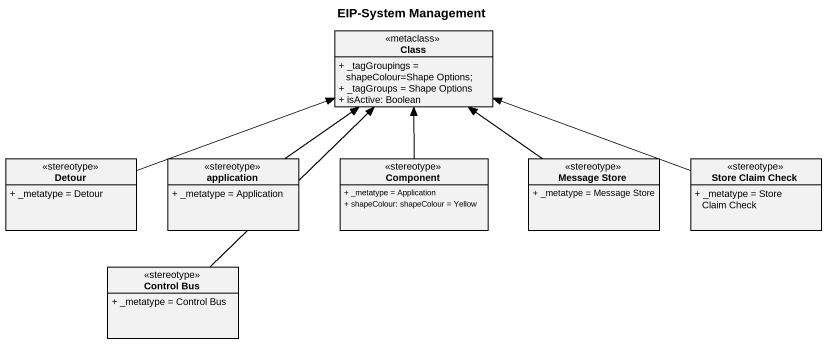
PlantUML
@startuml
title EIP-System Management
hide circle
hide empty members
skinparam classAttributeIconSize 0
class "Class" as Class_ <<metaclass>> {
  + _tagGroupings = shapeColour=Shape Options;
  + _tagGroups = Shape Options
  + isActive: Boolean
}
class Detour <<stereotype>> {
  + _metatype = Detour
}
class application <<stereotype>> {
  + _metatype = Application
}
class "Component" as Component_ <<stereotype>> {
  + _metatype = Application
  + shapeColour: shapeColour = Yellow
}
class "Message Store" as Message_Store <<stereotype>> {
  + _metatype = Message Store
}
class "Store Claim Check" as Store_Claim_Check <<stereotype>> {
  + _metatype = Store Claim Check
}
class "Control Bus" as Control_Bus <<stereotype>> {
  + _metatype = Control Bus
}
Detour -right-> Class_
application -up-> Class_
Component_ -up-> Class_
Message_Store -up-> Class_
Store_Claim_Check -left-> Class_
Control_Bus -up-> Class_
@enduml
